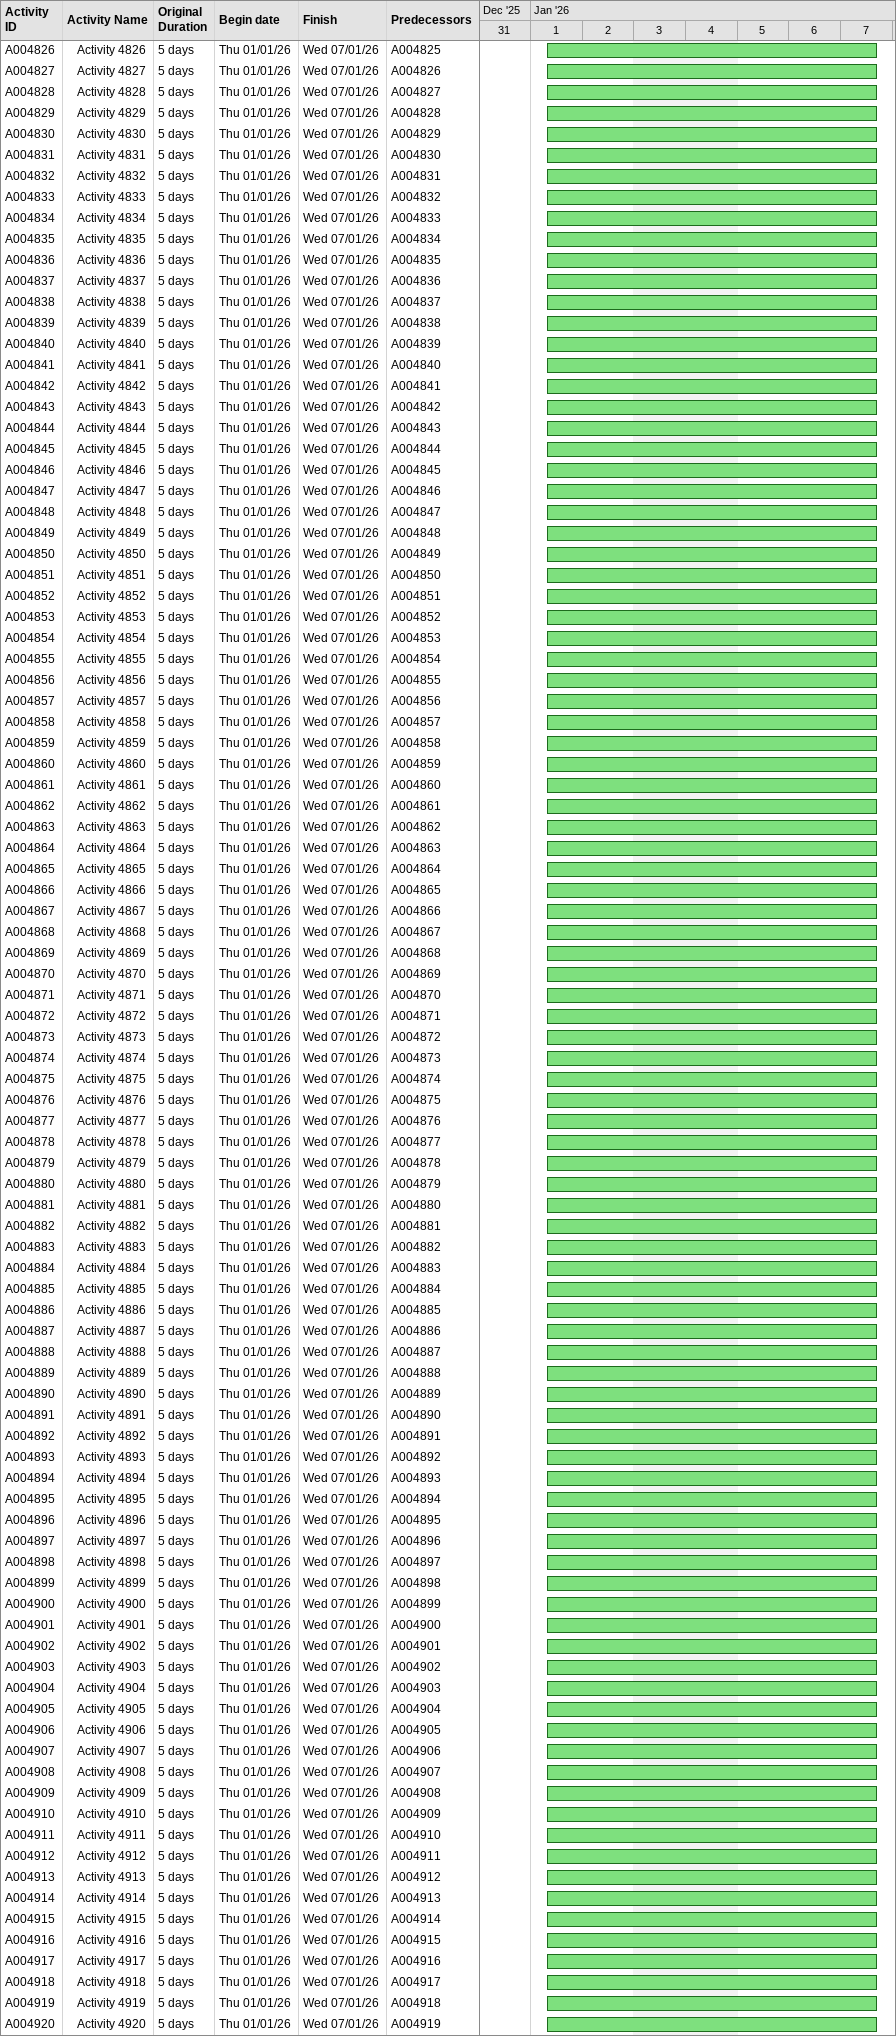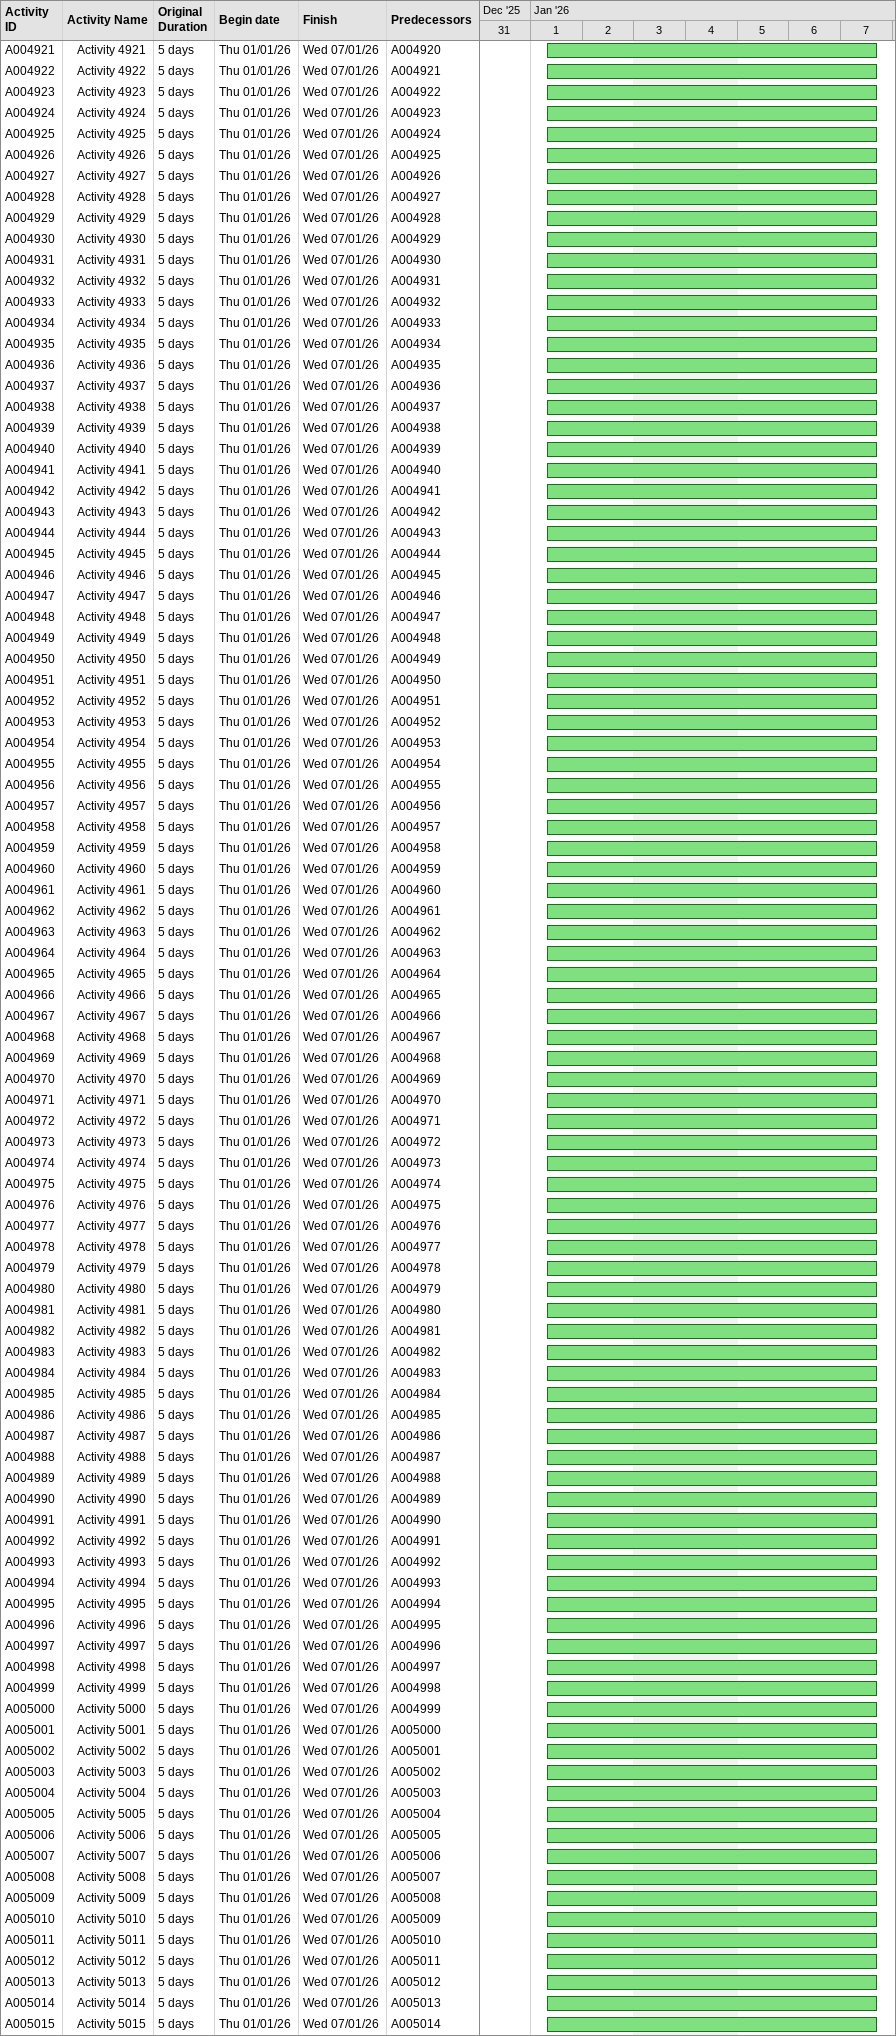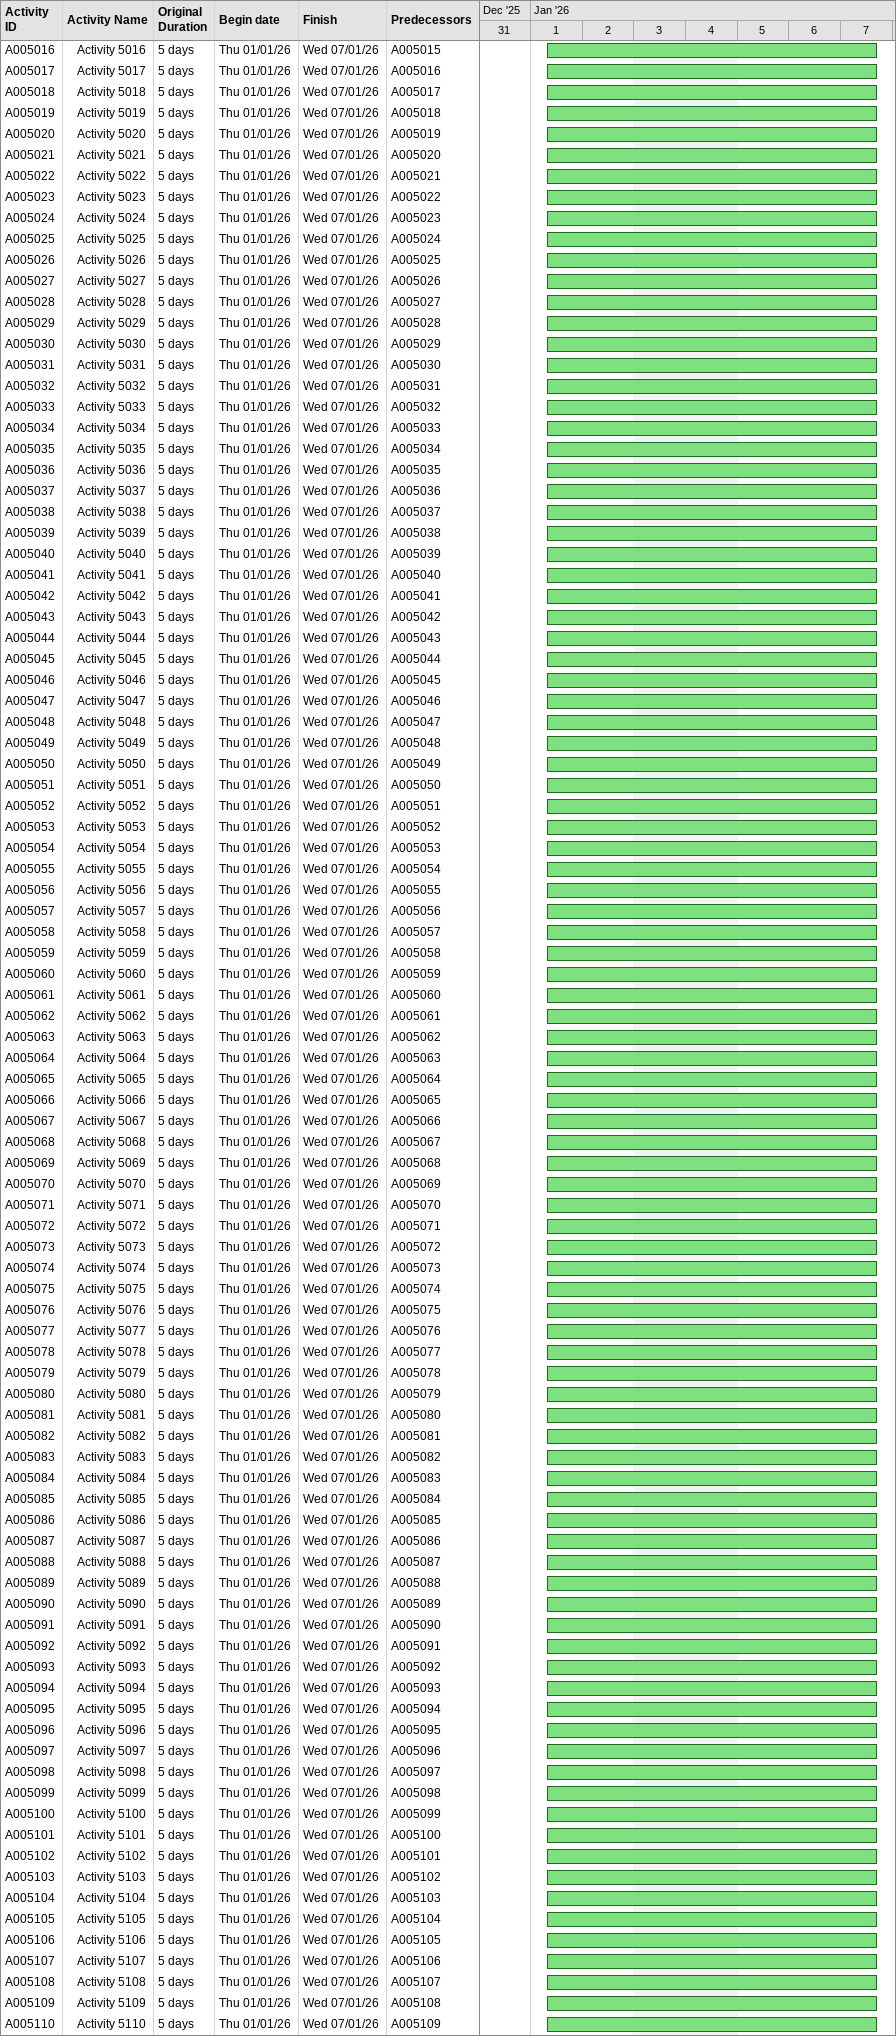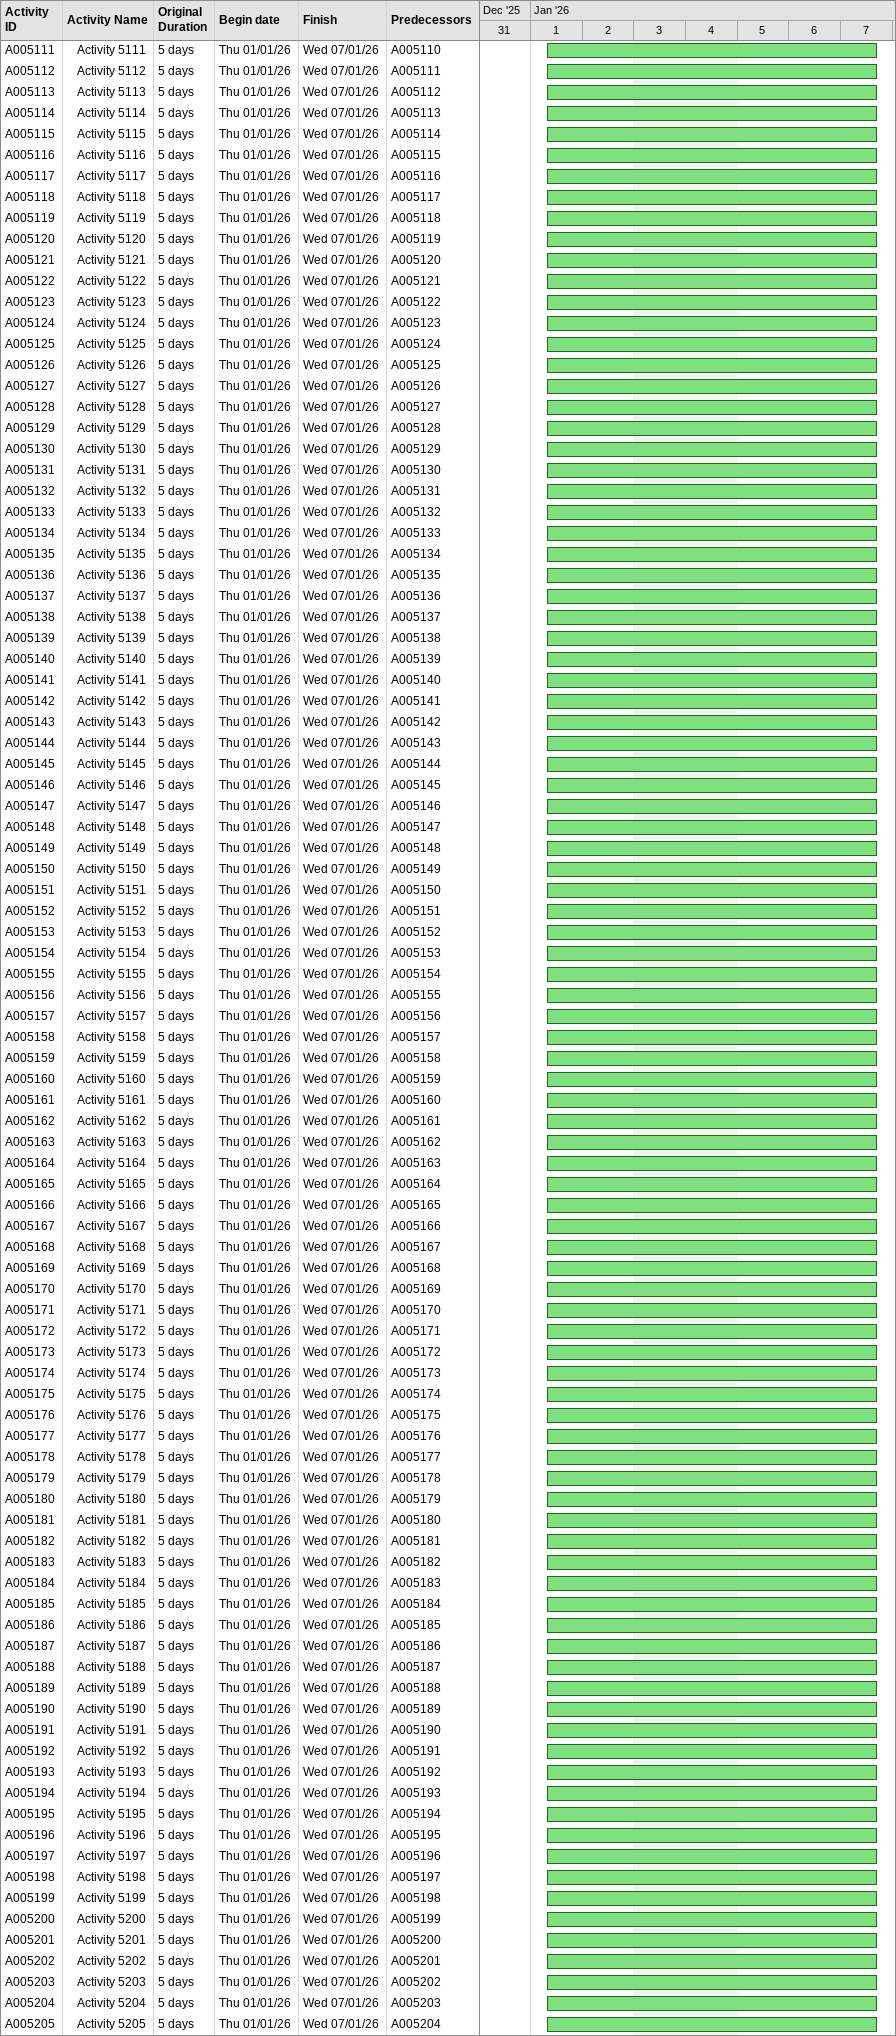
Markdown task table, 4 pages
| ID | Level | Task | Original duration | Start | Finish | Predecessors |
|---|---|---|---|---|---|---|
| A004826 | 2 | Activity 4826 | 5d | 2026-01-01 | 2026-01-07 | A004825 |
| A004827 | 2 | Activity 4827 | 5d | 2026-01-01 | 2026-01-07 | A004826 |
| A004828 | 2 | Activity 4828 | 5d | 2026-01-01 | 2026-01-07 | A004827 |
| A004829 | 2 | Activity 4829 | 5d | 2026-01-01 | 2026-01-07 | A004828 |
| A004830 | 2 | Activity 4830 | 5d | 2026-01-01 | 2026-01-07 | A004829 |
| A004831 | 2 | Activity 4831 | 5d | 2026-01-01 | 2026-01-07 | A004830 |
| A004832 | 2 | Activity 4832 | 5d | 2026-01-01 | 2026-01-07 | A004831 |
| A004833 | 2 | Activity 4833 | 5d | 2026-01-01 | 2026-01-07 | A004832 |
| A004834 | 2 | Activity 4834 | 5d | 2026-01-01 | 2026-01-07 | A004833 |
| A004835 | 2 | Activity 4835 | 5d | 2026-01-01 | 2026-01-07 | A004834 |
| A004836 | 2 | Activity 4836 | 5d | 2026-01-01 | 2026-01-07 | A004835 |
| A004837 | 2 | Activity 4837 | 5d | 2026-01-01 | 2026-01-07 | A004836 |
| A004838 | 2 | Activity 4838 | 5d | 2026-01-01 | 2026-01-07 | A004837 |
| A004839 | 2 | Activity 4839 | 5d | 2026-01-01 | 2026-01-07 | A004838 |
| A004840 | 2 | Activity 4840 | 5d | 2026-01-01 | 2026-01-07 | A004839 |
| A004841 | 2 | Activity 4841 | 5d | 2026-01-01 | 2026-01-07 | A004840 |
| A004842 | 2 | Activity 4842 | 5d | 2026-01-01 | 2026-01-07 | A004841 |
| A004843 | 2 | Activity 4843 | 5d | 2026-01-01 | 2026-01-07 | A004842 |
| A004844 | 2 | Activity 4844 | 5d | 2026-01-01 | 2026-01-07 | A004843 |
| A004845 | 2 | Activity 4845 | 5d | 2026-01-01 | 2026-01-07 | A004844 |
| A004846 | 2 | Activity 4846 | 5d | 2026-01-01 | 2026-01-07 | A004845 |
| A004847 | 2 | Activity 4847 | 5d | 2026-01-01 | 2026-01-07 | A004846 |
| A004848 | 2 | Activity 4848 | 5d | 2026-01-01 | 2026-01-07 | A004847 |
| A004849 | 2 | Activity 4849 | 5d | 2026-01-01 | 2026-01-07 | A004848 |
| A004850 | 2 | Activity 4850 | 5d | 2026-01-01 | 2026-01-07 | A004849 |
| A004851 | 2 | Activity 4851 | 5d | 2026-01-01 | 2026-01-07 | A004850 |
| A004852 | 2 | Activity 4852 | 5d | 2026-01-01 | 2026-01-07 | A004851 |
| A004853 | 2 | Activity 4853 | 5d | 2026-01-01 | 2026-01-07 | A004852 |
| A004854 | 2 | Activity 4854 | 5d | 2026-01-01 | 2026-01-07 | A004853 |
| A004855 | 2 | Activity 4855 | 5d | 2026-01-01 | 2026-01-07 | A004854 |
| A004856 | 2 | Activity 4856 | 5d | 2026-01-01 | 2026-01-07 | A004855 |
| A004857 | 2 | Activity 4857 | 5d | 2026-01-01 | 2026-01-07 | A004856 |
| A004858 | 2 | Activity 4858 | 5d | 2026-01-01 | 2026-01-07 | A004857 |
| A004859 | 2 | Activity 4859 | 5d | 2026-01-01 | 2026-01-07 | A004858 |
| A004860 | 2 | Activity 4860 | 5d | 2026-01-01 | 2026-01-07 | A004859 |
| A004861 | 2 | Activity 4861 | 5d | 2026-01-01 | 2026-01-07 | A004860 |
| A004862 | 2 | Activity 4862 | 5d | 2026-01-01 | 2026-01-07 | A004861 |
| A004863 | 2 | Activity 4863 | 5d | 2026-01-01 | 2026-01-07 | A004862 |
| A004864 | 2 | Activity 4864 | 5d | 2026-01-01 | 2026-01-07 | A004863 |
| A004865 | 2 | Activity 4865 | 5d | 2026-01-01 | 2026-01-07 | A004864 |
| A004866 | 2 | Activity 4866 | 5d | 2026-01-01 | 2026-01-07 | A004865 |
| A004867 | 2 | Activity 4867 | 5d | 2026-01-01 | 2026-01-07 | A004866 |
| A004868 | 2 | Activity 4868 | 5d | 2026-01-01 | 2026-01-07 | A004867 |
| A004869 | 2 | Activity 4869 | 5d | 2026-01-01 | 2026-01-07 | A004868 |
| A004870 | 2 | Activity 4870 | 5d | 2026-01-01 | 2026-01-07 | A004869 |
| A004871 | 2 | Activity 4871 | 5d | 2026-01-01 | 2026-01-07 | A004870 |
| A004872 | 2 | Activity 4872 | 5d | 2026-01-01 | 2026-01-07 | A004871 |
| A004873 | 2 | Activity 4873 | 5d | 2026-01-01 | 2026-01-07 | A004872 |
| A004874 | 2 | Activity 4874 | 5d | 2026-01-01 | 2026-01-07 | A004873 |
| A004875 | 2 | Activity 4875 | 5d | 2026-01-01 | 2026-01-07 | A004874 |
| A004876 | 2 | Activity 4876 | 5d | 2026-01-01 | 2026-01-07 | A004875 |
| A004877 | 2 | Activity 4877 | 5d | 2026-01-01 | 2026-01-07 | A004876 |
| A004878 | 2 | Activity 4878 | 5d | 2026-01-01 | 2026-01-07 | A004877 |
| A004879 | 2 | Activity 4879 | 5d | 2026-01-01 | 2026-01-07 | A004878 |
| A004880 | 2 | Activity 4880 | 5d | 2026-01-01 | 2026-01-07 | A004879 |
| A004881 | 2 | Activity 4881 | 5d | 2026-01-01 | 2026-01-07 | A004880 |
| A004882 | 2 | Activity 4882 | 5d | 2026-01-01 | 2026-01-07 | A004881 |
| A004883 | 2 | Activity 4883 | 5d | 2026-01-01 | 2026-01-07 | A004882 |
| A004884 | 2 | Activity 4884 | 5d | 2026-01-01 | 2026-01-07 | A004883 |
| A004885 | 2 | Activity 4885 | 5d | 2026-01-01 | 2026-01-07 | A004884 |
| A004886 | 2 | Activity 4886 | 5d | 2026-01-01 | 2026-01-07 | A004885 |
| A004887 | 2 | Activity 4887 | 5d | 2026-01-01 | 2026-01-07 | A004886 |
| A004888 | 2 | Activity 4888 | 5d | 2026-01-01 | 2026-01-07 | A004887 |
| A004889 | 2 | Activity 4889 | 5d | 2026-01-01 | 2026-01-07 | A004888 |
| A004890 | 2 | Activity 4890 | 5d | 2026-01-01 | 2026-01-07 | A004889 |
| A004891 | 2 | Activity 4891 | 5d | 2026-01-01 | 2026-01-07 | A004890 |
| A004892 | 2 | Activity 4892 | 5d | 2026-01-01 | 2026-01-07 | A004891 |
| A004893 | 2 | Activity 4893 | 5d | 2026-01-01 | 2026-01-07 | A004892 |
| A004894 | 2 | Activity 4894 | 5d | 2026-01-01 | 2026-01-07 | A004893 |
| A004895 | 2 | Activity 4895 | 5d | 2026-01-01 | 2026-01-07 | A004894 |
| A004896 | 2 | Activity 4896 | 5d | 2026-01-01 | 2026-01-07 | A004895 |
| A004897 | 2 | Activity 4897 | 5d | 2026-01-01 | 2026-01-07 | A004896 |
| A004898 | 2 | Activity 4898 | 5d | 2026-01-01 | 2026-01-07 | A004897 |
| A004899 | 2 | Activity 4899 | 5d | 2026-01-01 | 2026-01-07 | A004898 |
| A004900 | 2 | Activity 4900 | 5d | 2026-01-01 | 2026-01-07 | A004899 |
| A004901 | 2 | Activity 4901 | 5d | 2026-01-01 | 2026-01-07 | A004900 |
| A004902 | 2 | Activity 4902 | 5d | 2026-01-01 | 2026-01-07 | A004901 |
| A004903 | 2 | Activity 4903 | 5d | 2026-01-01 | 2026-01-07 | A004902 |
| A004904 | 2 | Activity 4904 | 5d | 2026-01-01 | 2026-01-07 | A004903 |
| A004905 | 2 | Activity 4905 | 5d | 2026-01-01 | 2026-01-07 | A004904 |
| A004906 | 2 | Activity 4906 | 5d | 2026-01-01 | 2026-01-07 | A004905 |
| A004907 | 2 | Activity 4907 | 5d | 2026-01-01 | 2026-01-07 | A004906 |
| A004908 | 2 | Activity 4908 | 5d | 2026-01-01 | 2026-01-07 | A004907 |
| A004909 | 2 | Activity 4909 | 5d | 2026-01-01 | 2026-01-07 | A004908 |
| A004910 | 2 | Activity 4910 | 5d | 2026-01-01 | 2026-01-07 | A004909 |
| A004911 | 2 | Activity 4911 | 5d | 2026-01-01 | 2026-01-07 | A004910 |
| A004912 | 2 | Activity 4912 | 5d | 2026-01-01 | 2026-01-07 | A004911 |
| A004913 | 2 | Activity 4913 | 5d | 2026-01-01 | 2026-01-07 | A004912 |
| A004914 | 2 | Activity 4914 | 5d | 2026-01-01 | 2026-01-07 | A004913 |
| A004915 | 2 | Activity 4915 | 5d | 2026-01-01 | 2026-01-07 | A004914 |
| A004916 | 2 | Activity 4916 | 5d | 2026-01-01 | 2026-01-07 | A004915 |
| A004917 | 2 | Activity 4917 | 5d | 2026-01-01 | 2026-01-07 | A004916 |
| A004918 | 2 | Activity 4918 | 5d | 2026-01-01 | 2026-01-07 | A004917 |
| A004919 | 2 | Activity 4919 | 5d | 2026-01-01 | 2026-01-07 | A004918 |
| A004920 | 2 | Activity 4920 | 5d | 2026-01-01 | 2026-01-07 | A004919 |
| A004921 | 2 | Activity 4921 | 5d | 2026-01-01 | 2026-01-07 | A004920 |
| A004922 | 2 | Activity 4922 | 5d | 2026-01-01 | 2026-01-07 | A004921 |
| A004923 | 2 | Activity 4923 | 5d | 2026-01-01 | 2026-01-07 | A004922 |
| A004924 | 2 | Activity 4924 | 5d | 2026-01-01 | 2026-01-07 | A004923 |
| A004925 | 2 | Activity 4925 | 5d | 2026-01-01 | 2026-01-07 | A004924 |
| A004926 | 2 | Activity 4926 | 5d | 2026-01-01 | 2026-01-07 | A004925 |
| A004927 | 2 | Activity 4927 | 5d | 2026-01-01 | 2026-01-07 | A004926 |
| A004928 | 2 | Activity 4928 | 5d | 2026-01-01 | 2026-01-07 | A004927 |
| A004929 | 2 | Activity 4929 | 5d | 2026-01-01 | 2026-01-07 | A004928 |
| A004930 | 2 | Activity 4930 | 5d | 2026-01-01 | 2026-01-07 | A004929 |
| A004931 | 2 | Activity 4931 | 5d | 2026-01-01 | 2026-01-07 | A004930 |
| A004932 | 2 | Activity 4932 | 5d | 2026-01-01 | 2026-01-07 | A004931 |
| A004933 | 2 | Activity 4933 | 5d | 2026-01-01 | 2026-01-07 | A004932 |
| A004934 | 2 | Activity 4934 | 5d | 2026-01-01 | 2026-01-07 | A004933 |
| A004935 | 2 | Activity 4935 | 5d | 2026-01-01 | 2026-01-07 | A004934 |
| A004936 | 2 | Activity 4936 | 5d | 2026-01-01 | 2026-01-07 | A004935 |
| A004937 | 2 | Activity 4937 | 5d | 2026-01-01 | 2026-01-07 | A004936 |
| A004938 | 2 | Activity 4938 | 5d | 2026-01-01 | 2026-01-07 | A004937 |
| A004939 | 2 | Activity 4939 | 5d | 2026-01-01 | 2026-01-07 | A004938 |
| A004940 | 2 | Activity 4940 | 5d | 2026-01-01 | 2026-01-07 | A004939 |
| A004941 | 2 | Activity 4941 | 5d | 2026-01-01 | 2026-01-07 | A004940 |
| A004942 | 2 | Activity 4942 | 5d | 2026-01-01 | 2026-01-07 | A004941 |
| A004943 | 2 | Activity 4943 | 5d | 2026-01-01 | 2026-01-07 | A004942 |
| A004944 | 2 | Activity 4944 | 5d | 2026-01-01 | 2026-01-07 | A004943 |
| A004945 | 2 | Activity 4945 | 5d | 2026-01-01 | 2026-01-07 | A004944 |
| A004946 | 2 | Activity 4946 | 5d | 2026-01-01 | 2026-01-07 | A004945 |
| A004947 | 2 | Activity 4947 | 5d | 2026-01-01 | 2026-01-07 | A004946 |
| A004948 | 2 | Activity 4948 | 5d | 2026-01-01 | 2026-01-07 | A004947 |
| A004949 | 2 | Activity 4949 | 5d | 2026-01-01 | 2026-01-07 | A004948 |
| A004950 | 2 | Activity 4950 | 5d | 2026-01-01 | 2026-01-07 | A004949 |
| A004951 | 2 | Activity 4951 | 5d | 2026-01-01 | 2026-01-07 | A004950 |
| A004952 | 2 | Activity 4952 | 5d | 2026-01-01 | 2026-01-07 | A004951 |
| A004953 | 2 | Activity 4953 | 5d | 2026-01-01 | 2026-01-07 | A004952 |
| A004954 | 2 | Activity 4954 | 5d | 2026-01-01 | 2026-01-07 | A004953 |
| A004955 | 2 | Activity 4955 | 5d | 2026-01-01 | 2026-01-07 | A004954 |
| A004956 | 2 | Activity 4956 | 5d | 2026-01-01 | 2026-01-07 | A004955 |
| A004957 | 2 | Activity 4957 | 5d | 2026-01-01 | 2026-01-07 | A004956 |
| A004958 | 2 | Activity 4958 | 5d | 2026-01-01 | 2026-01-07 | A004957 |
| A004959 | 2 | Activity 4959 | 5d | 2026-01-01 | 2026-01-07 | A004958 |
| A004960 | 2 | Activity 4960 | 5d | 2026-01-01 | 2026-01-07 | A004959 |
| A004961 | 2 | Activity 4961 | 5d | 2026-01-01 | 2026-01-07 | A004960 |
| A004962 | 2 | Activity 4962 | 5d | 2026-01-01 | 2026-01-07 | A004961 |
| A004963 | 2 | Activity 4963 | 5d | 2026-01-01 | 2026-01-07 | A004962 |
| A004964 | 2 | Activity 4964 | 5d | 2026-01-01 | 2026-01-07 | A004963 |
| A004965 | 2 | Activity 4965 | 5d | 2026-01-01 | 2026-01-07 | A004964 |
| A004966 | 2 | Activity 4966 | 5d | 2026-01-01 | 2026-01-07 | A004965 |
| A004967 | 2 | Activity 4967 | 5d | 2026-01-01 | 2026-01-07 | A004966 |
| A004968 | 2 | Activity 4968 | 5d | 2026-01-01 | 2026-01-07 | A004967 |
| A004969 | 2 | Activity 4969 | 5d | 2026-01-01 | 2026-01-07 | A004968 |
| A004970 | 2 | Activity 4970 | 5d | 2026-01-01 | 2026-01-07 | A004969 |
| A004971 | 2 | Activity 4971 | 5d | 2026-01-01 | 2026-01-07 | A004970 |
| A004972 | 2 | Activity 4972 | 5d | 2026-01-01 | 2026-01-07 | A004971 |
| A004973 | 2 | Activity 4973 | 5d | 2026-01-01 | 2026-01-07 | A004972 |
| A004974 | 2 | Activity 4974 | 5d | 2026-01-01 | 2026-01-07 | A004973 |
| A004975 | 2 | Activity 4975 | 5d | 2026-01-01 | 2026-01-07 | A004974 |
| A004976 | 2 | Activity 4976 | 5d | 2026-01-01 | 2026-01-07 | A004975 |
| A004977 | 2 | Activity 4977 | 5d | 2026-01-01 | 2026-01-07 | A004976 |
| A004978 | 2 | Activity 4978 | 5d | 2026-01-01 | 2026-01-07 | A004977 |
| A004979 | 2 | Activity 4979 | 5d | 2026-01-01 | 2026-01-07 | A004978 |
| A004980 | 2 | Activity 4980 | 5d | 2026-01-01 | 2026-01-07 | A004979 |
| A004981 | 2 | Activity 4981 | 5d | 2026-01-01 | 2026-01-07 | A004980 |
| A004982 | 2 | Activity 4982 | 5d | 2026-01-01 | 2026-01-07 | A004981 |
| A004983 | 2 | Activity 4983 | 5d | 2026-01-01 | 2026-01-07 | A004982 |
| A004984 | 2 | Activity 4984 | 5d | 2026-01-01 | 2026-01-07 | A004983 |
| A004985 | 2 | Activity 4985 | 5d | 2026-01-01 | 2026-01-07 | A004984 |
| A004986 | 2 | Activity 4986 | 5d | 2026-01-01 | 2026-01-07 | A004985 |
| A004987 | 2 | Activity 4987 | 5d | 2026-01-01 | 2026-01-07 | A004986 |
| A004988 | 2 | Activity 4988 | 5d | 2026-01-01 | 2026-01-07 | A004987 |
| A004989 | 2 | Activity 4989 | 5d | 2026-01-01 | 2026-01-07 | A004988 |
| A004990 | 2 | Activity 4990 | 5d | 2026-01-01 | 2026-01-07 | A004989 |
| A004991 | 2 | Activity 4991 | 5d | 2026-01-01 | 2026-01-07 | A004990 |
| A004992 | 2 | Activity 4992 | 5d | 2026-01-01 | 2026-01-07 | A004991 |
| A004993 | 2 | Activity 4993 | 5d | 2026-01-01 | 2026-01-07 | A004992 |
| A004994 | 2 | Activity 4994 | 5d | 2026-01-01 | 2026-01-07 | A004993 |
| A004995 | 2 | Activity 4995 | 5d | 2026-01-01 | 2026-01-07 | A004994 |
| A004996 | 2 | Activity 4996 | 5d | 2026-01-01 | 2026-01-07 | A004995 |
| A004997 | 2 | Activity 4997 | 5d | 2026-01-01 | 2026-01-07 | A004996 |
| A004998 | 2 | Activity 4998 | 5d | 2026-01-01 | 2026-01-07 | A004997 |
| A004999 | 2 | Activity 4999 | 5d | 2026-01-01 | 2026-01-07 | A004998 |
| A005000 | 2 | Activity 5000 | 5d | 2026-01-01 | 2026-01-07 | A004999 |
| A005001 | 2 | Activity 5001 | 5d | 2026-01-01 | 2026-01-07 | A005000 |
| A005002 | 2 | Activity 5002 | 5d | 2026-01-01 | 2026-01-07 | A005001 |
| A005003 | 2 | Activity 5003 | 5d | 2026-01-01 | 2026-01-07 | A005002 |
| A005004 | 2 | Activity 5004 | 5d | 2026-01-01 | 2026-01-07 | A005003 |
| A005005 | 2 | Activity 5005 | 5d | 2026-01-01 | 2026-01-07 | A005004 |
| A005006 | 2 | Activity 5006 | 5d | 2026-01-01 | 2026-01-07 | A005005 |
| A005007 | 2 | Activity 5007 | 5d | 2026-01-01 | 2026-01-07 | A005006 |
| A005008 | 2 | Activity 5008 | 5d | 2026-01-01 | 2026-01-07 | A005007 |
| A005009 | 2 | Activity 5009 | 5d | 2026-01-01 | 2026-01-07 | A005008 |
| A005010 | 2 | Activity 5010 | 5d | 2026-01-01 | 2026-01-07 | A005009 |
| A005011 | 2 | Activity 5011 | 5d | 2026-01-01 | 2026-01-07 | A005010 |
| A005012 | 2 | Activity 5012 | 5d | 2026-01-01 | 2026-01-07 | A005011 |
| A005013 | 2 | Activity 5013 | 5d | 2026-01-01 | 2026-01-07 | A005012 |
| A005014 | 2 | Activity 5014 | 5d | 2026-01-01 | 2026-01-07 | A005013 |
| A005015 | 2 | Activity 5015 | 5d | 2026-01-01 | 2026-01-07 | A005014 |
| A005016 | 2 | Activity 5016 | 5d | 2026-01-01 | 2026-01-07 | A005015 |
| A005017 | 2 | Activity 5017 | 5d | 2026-01-01 | 2026-01-07 | A005016 |
| A005018 | 2 | Activity 5018 | 5d | 2026-01-01 | 2026-01-07 | A005017 |
| A005019 | 2 | Activity 5019 | 5d | 2026-01-01 | 2026-01-07 | A005018 |
| A005020 | 2 | Activity 5020 | 5d | 2026-01-01 | 2026-01-07 | A005019 |
| A005021 | 2 | Activity 5021 | 5d | 2026-01-01 | 2026-01-07 | A005020 |
| A005022 | 2 | Activity 5022 | 5d | 2026-01-01 | 2026-01-07 | A005021 |
| A005023 | 2 | Activity 5023 | 5d | 2026-01-01 | 2026-01-07 | A005022 |
| A005024 | 2 | Activity 5024 | 5d | 2026-01-01 | 2026-01-07 | A005023 |
| A005025 | 2 | Activity 5025 | 5d | 2026-01-01 | 2026-01-07 | A005024 |
| A005026 | 2 | Activity 5026 | 5d | 2026-01-01 | 2026-01-07 | A005025 |
| A005027 | 2 | Activity 5027 | 5d | 2026-01-01 | 2026-01-07 | A005026 |
| A005028 | 2 | Activity 5028 | 5d | 2026-01-01 | 2026-01-07 | A005027 |
| A005029 | 2 | Activity 5029 | 5d | 2026-01-01 | 2026-01-07 | A005028 |
| A005030 | 2 | Activity 5030 | 5d | 2026-01-01 | 2026-01-07 | A005029 |
| A005031 | 2 | Activity 5031 | 5d | 2026-01-01 | 2026-01-07 | A005030 |
| A005032 | 2 | Activity 5032 | 5d | 2026-01-01 | 2026-01-07 | A005031 |
| A005033 | 2 | Activity 5033 | 5d | 2026-01-01 | 2026-01-07 | A005032 |
| A005034 | 2 | Activity 5034 | 5d | 2026-01-01 | 2026-01-07 | A005033 |
| A005035 | 2 | Activity 5035 | 5d | 2026-01-01 | 2026-01-07 | A005034 |
| A005036 | 2 | Activity 5036 | 5d | 2026-01-01 | 2026-01-07 | A005035 |
| A005037 | 2 | Activity 5037 | 5d | 2026-01-01 | 2026-01-07 | A005036 |
| A005038 | 2 | Activity 5038 | 5d | 2026-01-01 | 2026-01-07 | A005037 |
| A005039 | 2 | Activity 5039 | 5d | 2026-01-01 | 2026-01-07 | A005038 |
| A005040 | 2 | Activity 5040 | 5d | 2026-01-01 | 2026-01-07 | A005039 |
| A005041 | 2 | Activity 5041 | 5d | 2026-01-01 | 2026-01-07 | A005040 |
| A005042 | 2 | Activity 5042 | 5d | 2026-01-01 | 2026-01-07 | A005041 |
| A005043 | 2 | Activity 5043 | 5d | 2026-01-01 | 2026-01-07 | A005042 |
| A005044 | 2 | Activity 5044 | 5d | 2026-01-01 | 2026-01-07 | A005043 |
| A005045 | 2 | Activity 5045 | 5d | 2026-01-01 | 2026-01-07 | A005044 |
| A005046 | 2 | Activity 5046 | 5d | 2026-01-01 | 2026-01-07 | A005045 |
| A005047 | 2 | Activity 5047 | 5d | 2026-01-01 | 2026-01-07 | A005046 |
| A005048 | 2 | Activity 5048 | 5d | 2026-01-01 | 2026-01-07 | A005047 |
| A005049 | 2 | Activity 5049 | 5d | 2026-01-01 | 2026-01-07 | A005048 |
| A005050 | 2 | Activity 5050 | 5d | 2026-01-01 | 2026-01-07 | A005049 |
| A005051 | 2 | Activity 5051 | 5d | 2026-01-01 | 2026-01-07 | A005050 |
| A005052 | 2 | Activity 5052 | 5d | 2026-01-01 | 2026-01-07 | A005051 |
| A005053 | 2 | Activity 5053 | 5d | 2026-01-01 | 2026-01-07 | A005052 |
| A005054 | 2 | Activity 5054 | 5d | 2026-01-01 | 2026-01-07 | A005053 |
| A005055 | 2 | Activity 5055 | 5d | 2026-01-01 | 2026-01-07 | A005054 |
| A005056 | 2 | Activity 5056 | 5d | 2026-01-01 | 2026-01-07 | A005055 |
| A005057 | 2 | Activity 5057 | 5d | 2026-01-01 | 2026-01-07 | A005056 |
| A005058 | 2 | Activity 5058 | 5d | 2026-01-01 | 2026-01-07 | A005057 |
| A005059 | 2 | Activity 5059 | 5d | 2026-01-01 | 2026-01-07 | A005058 |
| A005060 | 2 | Activity 5060 | 5d | 2026-01-01 | 2026-01-07 | A005059 |
| A005061 | 2 | Activity 5061 | 5d | 2026-01-01 | 2026-01-07 | A005060 |
| A005062 | 2 | Activity 5062 | 5d | 2026-01-01 | 2026-01-07 | A005061 |
| A005063 | 2 | Activity 5063 | 5d | 2026-01-01 | 2026-01-07 | A005062 |
| A005064 | 2 | Activity 5064 | 5d | 2026-01-01 | 2026-01-07 | A005063 |
| A005065 | 2 | Activity 5065 | 5d | 2026-01-01 | 2026-01-07 | A005064 |
| A005066 | 2 | Activity 5066 | 5d | 2026-01-01 | 2026-01-07 | A005065 |
| A005067 | 2 | Activity 5067 | 5d | 2026-01-01 | 2026-01-07 | A005066 |
| A005068 | 2 | Activity 5068 | 5d | 2026-01-01 | 2026-01-07 | A005067 |
| A005069 | 2 | Activity 5069 | 5d | 2026-01-01 | 2026-01-07 | A005068 |
| A005070 | 2 | Activity 5070 | 5d | 2026-01-01 | 2026-01-07 | A005069 |
| A005071 | 2 | Activity 5071 | 5d | 2026-01-01 | 2026-01-07 | A005070 |
| A005072 | 2 | Activity 5072 | 5d | 2026-01-01 | 2026-01-07 | A005071 |
| A005073 | 2 | Activity 5073 | 5d | 2026-01-01 | 2026-01-07 | A005072 |
| A005074 | 2 | Activity 5074 | 5d | 2026-01-01 | 2026-01-07 | A005073 |
| A005075 | 2 | Activity 5075 | 5d | 2026-01-01 | 2026-01-07 | A005074 |
| A005076 | 2 | Activity 5076 | 5d | 2026-01-01 | 2026-01-07 | A005075 |
| A005077 | 2 | Activity 5077 | 5d | 2026-01-01 | 2026-01-07 | A005076 |
| A005078 | 2 | Activity 5078 | 5d | 2026-01-01 | 2026-01-07 | A005077 |
| A005079 | 2 | Activity 5079 | 5d | 2026-01-01 | 2026-01-07 | A005078 |
| A005080 | 2 | Activity 5080 | 5d | 2026-01-01 | 2026-01-07 | A005079 |
| A005081 | 2 | Activity 5081 | 5d | 2026-01-01 | 2026-01-07 | A005080 |
| A005082 | 2 | Activity 5082 | 5d | 2026-01-01 | 2026-01-07 | A005081 |
| A005083 | 2 | Activity 5083 | 5d | 2026-01-01 | 2026-01-07 | A005082 |
| A005084 | 2 | Activity 5084 | 5d | 2026-01-01 | 2026-01-07 | A005083 |
| A005085 | 2 | Activity 5085 | 5d | 2026-01-01 | 2026-01-07 | A005084 |
| A005086 | 2 | Activity 5086 | 5d | 2026-01-01 | 2026-01-07 | A005085 |
| A005087 | 2 | Activity 5087 | 5d | 2026-01-01 | 2026-01-07 | A005086 |
| A005088 | 2 | Activity 5088 | 5d | 2026-01-01 | 2026-01-07 | A005087 |
| A005089 | 2 | Activity 5089 | 5d | 2026-01-01 | 2026-01-07 | A005088 |
| A005090 | 2 | Activity 5090 | 5d | 2026-01-01 | 2026-01-07 | A005089 |
| A005091 | 2 | Activity 5091 | 5d | 2026-01-01 | 2026-01-07 | A005090 |
| A005092 | 2 | Activity 5092 | 5d | 2026-01-01 | 2026-01-07 | A005091 |
| A005093 | 2 | Activity 5093 | 5d | 2026-01-01 | 2026-01-07 | A005092 |
| A005094 | 2 | Activity 5094 | 5d | 2026-01-01 | 2026-01-07 | A005093 |
| A005095 | 2 | Activity 5095 | 5d | 2026-01-01 | 2026-01-07 | A005094 |
| A005096 | 2 | Activity 5096 | 5d | 2026-01-01 | 2026-01-07 | A005095 |
| A005097 | 2 | Activity 5097 | 5d | 2026-01-01 | 2026-01-07 | A005096 |
| A005098 | 2 | Activity 5098 | 5d | 2026-01-01 | 2026-01-07 | A005097 |
| A005099 | 2 | Activity 5099 | 5d | 2026-01-01 | 2026-01-07 | A005098 |
| A005100 | 2 | Activity 5100 | 5d | 2026-01-01 | 2026-01-07 | A005099 |
| A005101 | 2 | Activity 5101 | 5d | 2026-01-01 | 2026-01-07 | A005100 |
| A005102 | 2 | Activity 5102 | 5d | 2026-01-01 | 2026-01-07 | A005101 |
| A005103 | 2 | Activity 5103 | 5d | 2026-01-01 | 2026-01-07 | A005102 |
| A005104 | 2 | Activity 5104 | 5d | 2026-01-01 | 2026-01-07 | A005103 |
| A005105 | 2 | Activity 5105 | 5d | 2026-01-01 | 2026-01-07 | A005104 |
| A005106 | 2 | Activity 5106 | 5d | 2026-01-01 | 2026-01-07 | A005105 |
| A005107 | 2 | Activity 5107 | 5d | 2026-01-01 | 2026-01-07 | A005106 |
| A005108 | 2 | Activity 5108 | 5d | 2026-01-01 | 2026-01-07 | A005107 |
| A005109 | 2 | Activity 5109 | 5d | 2026-01-01 | 2026-01-07 | A005108 |
| A005110 | 2 | Activity 5110 | 5d | 2026-01-01 | 2026-01-07 | A005109 |
| A005111 | 2 | Activity 5111 | 5d | 2026-01-01 | 2026-01-07 | A005110 |
| A005112 | 2 | Activity 5112 | 5d | 2026-01-01 | 2026-01-07 | A005111 |
| A005113 | 2 | Activity 5113 | 5d | 2026-01-01 | 2026-01-07 | A005112 |
| A005114 | 2 | Activity 5114 | 5d | 2026-01-01 | 2026-01-07 | A005113 |
| A005115 | 2 | Activity 5115 | 5d | 2026-01-01 | 2026-01-07 | A005114 |
| A005116 | 2 | Activity 5116 | 5d | 2026-01-01 | 2026-01-07 | A005115 |
| A005117 | 2 | Activity 5117 | 5d | 2026-01-01 | 2026-01-07 | A005116 |
| A005118 | 2 | Activity 5118 | 5d | 2026-01-01 | 2026-01-07 | A005117 |
| A005119 | 2 | Activity 5119 | 5d | 2026-01-01 | 2026-01-07 | A005118 |
| A005120 | 2 | Activity 5120 | 5d | 2026-01-01 | 2026-01-07 | A005119 |
| A005121 | 2 | Activity 5121 | 5d | 2026-01-01 | 2026-01-07 | A005120 |
| A005122 | 2 | Activity 5122 | 5d | 2026-01-01 | 2026-01-07 | A005121 |
| A005123 | 2 | Activity 5123 | 5d | 2026-01-01 | 2026-01-07 | A005122 |
| A005124 | 2 | Activity 5124 | 5d | 2026-01-01 | 2026-01-07 | A005123 |
| A005125 | 2 | Activity 5125 | 5d | 2026-01-01 | 2026-01-07 | A005124 |
| A005126 | 2 | Activity 5126 | 5d | 2026-01-01 | 2026-01-07 | A005125 |
| A005127 | 2 | Activity 5127 | 5d | 2026-01-01 | 2026-01-07 | A005126 |
| A005128 | 2 | Activity 5128 | 5d | 2026-01-01 | 2026-01-07 | A005127 |
| A005129 | 2 | Activity 5129 | 5d | 2026-01-01 | 2026-01-07 | A005128 |
| A005130 | 2 | Activity 5130 | 5d | 2026-01-01 | 2026-01-07 | A005129 |
| A005131 | 2 | Activity 5131 | 5d | 2026-01-01 | 2026-01-07 | A005130 |
| A005132 | 2 | Activity 5132 | 5d | 2026-01-01 | 2026-01-07 | A005131 |
| A005133 | 2 | Activity 5133 | 5d | 2026-01-01 | 2026-01-07 | A005132 |
| A005134 | 2 | Activity 5134 | 5d | 2026-01-01 | 2026-01-07 | A005133 |
| A005135 | 2 | Activity 5135 | 5d | 2026-01-01 | 2026-01-07 | A005134 |
| A005136 | 2 | Activity 5136 | 5d | 2026-01-01 | 2026-01-07 | A005135 |
| A005137 | 2 | Activity 5137 | 5d | 2026-01-01 | 2026-01-07 | A005136 |
| A005138 | 2 | Activity 5138 | 5d | 2026-01-01 | 2026-01-07 | A005137 |
| A005139 | 2 | Activity 5139 | 5d | 2026-01-01 | 2026-01-07 | A005138 |
| A005140 | 2 | Activity 5140 | 5d | 2026-01-01 | 2026-01-07 | A005139 |
| A005141 | 2 | Activity 5141 | 5d | 2026-01-01 | 2026-01-07 | A005140 |
| A005142 | 2 | Activity 5142 | 5d | 2026-01-01 | 2026-01-07 | A005141 |
| A005143 | 2 | Activity 5143 | 5d | 2026-01-01 | 2026-01-07 | A005142 |
| A005144 | 2 | Activity 5144 | 5d | 2026-01-01 | 2026-01-07 | A005143 |
| A005145 | 2 | Activity 5145 | 5d | 2026-01-01 | 2026-01-07 | A005144 |
| A005146 | 2 | Activity 5146 | 5d | 2026-01-01 | 2026-01-07 | A005145 |
| A005147 | 2 | Activity 5147 | 5d | 2026-01-01 | 2026-01-07 | A005146 |
| A005148 | 2 | Activity 5148 | 5d | 2026-01-01 | 2026-01-07 | A005147 |
| A005149 | 2 | Activity 5149 | 5d | 2026-01-01 | 2026-01-07 | A005148 |
| A005150 | 2 | Activity 5150 | 5d | 2026-01-01 | 2026-01-07 | A005149 |
| A005151 | 2 | Activity 5151 | 5d | 2026-01-01 | 2026-01-07 | A005150 |
| A005152 | 2 | Activity 5152 | 5d | 2026-01-01 | 2026-01-07 | A005151 |
| A005153 | 2 | Activity 5153 | 5d | 2026-01-01 | 2026-01-07 | A005152 |
| A005154 | 2 | Activity 5154 | 5d | 2026-01-01 | 2026-01-07 | A005153 |
| A005155 | 2 | Activity 5155 | 5d | 2026-01-01 | 2026-01-07 | A005154 |
| A005156 | 2 | Activity 5156 | 5d | 2026-01-01 | 2026-01-07 | A005155 |
| A005157 | 2 | Activity 5157 | 5d | 2026-01-01 | 2026-01-07 | A005156 |
| A005158 | 2 | Activity 5158 | 5d | 2026-01-01 | 2026-01-07 | A005157 |
| A005159 | 2 | Activity 5159 | 5d | 2026-01-01 | 2026-01-07 | A005158 |
| A005160 | 2 | Activity 5160 | 5d | 2026-01-01 | 2026-01-07 | A005159 |
| A005161 | 2 | Activity 5161 | 5d | 2026-01-01 | 2026-01-07 | A005160 |
| A005162 | 2 | Activity 5162 | 5d | 2026-01-01 | 2026-01-07 | A005161 |
| A005163 | 2 | Activity 5163 | 5d | 2026-01-01 | 2026-01-07 | A005162 |
| A005164 | 2 | Activity 5164 | 5d | 2026-01-01 | 2026-01-07 | A005163 |
| A005165 | 2 | Activity 5165 | 5d | 2026-01-01 | 2026-01-07 | A005164 |
| A005166 | 2 | Activity 5166 | 5d | 2026-01-01 | 2026-01-07 | A005165 |
| A005167 | 2 | Activity 5167 | 5d | 2026-01-01 | 2026-01-07 | A005166 |
| A005168 | 2 | Activity 5168 | 5d | 2026-01-01 | 2026-01-07 | A005167 |
| A005169 | 2 | Activity 5169 | 5d | 2026-01-01 | 2026-01-07 | A005168 |
| A005170 | 2 | Activity 5170 | 5d | 2026-01-01 | 2026-01-07 | A005169 |
| A005171 | 2 | Activity 5171 | 5d | 2026-01-01 | 2026-01-07 | A005170 |
| A005172 | 2 | Activity 5172 | 5d | 2026-01-01 | 2026-01-07 | A005171 |
| A005173 | 2 | Activity 5173 | 5d | 2026-01-01 | 2026-01-07 | A005172 |
| A005174 | 2 | Activity 5174 | 5d | 2026-01-01 | 2026-01-07 | A005173 |
| A005175 | 2 | Activity 5175 | 5d | 2026-01-01 | 2026-01-07 | A005174 |
| A005176 | 2 | Activity 5176 | 5d | 2026-01-01 | 2026-01-07 | A005175 |
| A005177 | 2 | Activity 5177 | 5d | 2026-01-01 | 2026-01-07 | A005176 |
| A005178 | 2 | Activity 5178 | 5d | 2026-01-01 | 2026-01-07 | A005177 |
| A005179 | 2 | Activity 5179 | 5d | 2026-01-01 | 2026-01-07 | A005178 |
| A005180 | 2 | Activity 5180 | 5d | 2026-01-01 | 2026-01-07 | A005179 |
| A005181 | 2 | Activity 5181 | 5d | 2026-01-01 | 2026-01-07 | A005180 |
| A005182 | 2 | Activity 5182 | 5d | 2026-01-01 | 2026-01-07 | A005181 |
| A005183 | 2 | Activity 5183 | 5d | 2026-01-01 | 2026-01-07 | A005182 |
| A005184 | 2 | Activity 5184 | 5d | 2026-01-01 | 2026-01-07 | A005183 |
| A005185 | 2 | Activity 5185 | 5d | 2026-01-01 | 2026-01-07 | A005184 |
| A005186 | 2 | Activity 5186 | 5d | 2026-01-01 | 2026-01-07 | A005185 |
| A005187 | 2 | Activity 5187 | 5d | 2026-01-01 | 2026-01-07 | A005186 |
| A005188 | 2 | Activity 5188 | 5d | 2026-01-01 | 2026-01-07 | A005187 |
| A005189 | 2 | Activity 5189 | 5d | 2026-01-01 | 2026-01-07 | A005188 |
| A005190 | 2 | Activity 5190 | 5d | 2026-01-01 | 2026-01-07 | A005189 |
| A005191 | 2 | Activity 5191 | 5d | 2026-01-01 | 2026-01-07 | A005190 |
| A005192 | 2 | Activity 5192 | 5d | 2026-01-01 | 2026-01-07 | A005191 |
| A005193 | 2 | Activity 5193 | 5d | 2026-01-01 | 2026-01-07 | A005192 |
| A005194 | 2 | Activity 5194 | 5d | 2026-01-01 | 2026-01-07 | A005193 |
| A005195 | 2 | Activity 5195 | 5d | 2026-01-01 | 2026-01-07 | A005194 |
| A005196 | 2 | Activity 5196 | 5d | 2026-01-01 | 2026-01-07 | A005195 |
| A005197 | 2 | Activity 5197 | 5d | 2026-01-01 | 2026-01-07 | A005196 |
| A005198 | 2 | Activity 5198 | 5d | 2026-01-01 | 2026-01-07 | A005197 |
| A005199 | 2 | Activity 5199 | 5d | 2026-01-01 | 2026-01-07 | A005198 |
| A005200 | 2 | Activity 5200 | 5d | 2026-01-01 | 2026-01-07 | A005199 |
| A005201 | 2 | Activity 5201 | 5d | 2026-01-01 | 2026-01-07 | A005200 |
| A005202 | 2 | Activity 5202 | 5d | 2026-01-01 | 2026-01-07 | A005201 |
| A005203 | 2 | Activity 5203 | 5d | 2026-01-01 | 2026-01-07 | A005202 |
| A005204 | 2 | Activity 5204 | 5d | 2026-01-01 | 2026-01-07 | A005203 |
| A005205 | 2 | Activity 5205 | 5d | 2026-01-01 | 2026-01-07 | A005204 |
